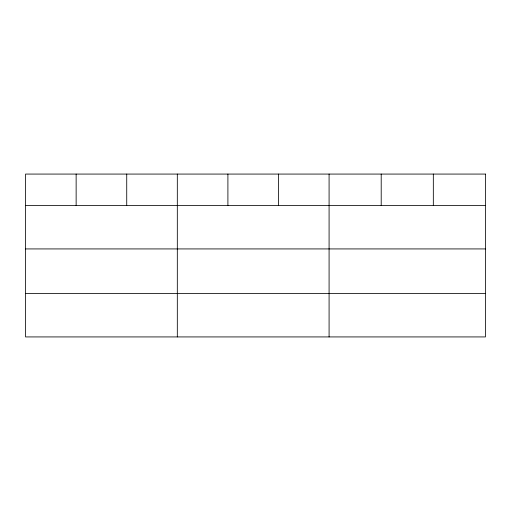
<?xml version="1.0" encoding="UTF-8"?>
<svg xmlns="http://www.w3.org/2000/svg" width="511" height="511" viewBox="0 0 511 511"><rect width="100%" height="100%" fill="white"/><g stroke="black" fill="none" stroke-linecap="round" stroke-linejoin="round"><path stroke-width="0.77" d="M25.55 205.588L485.45 205.588M25.55 248.927L485.45 248.927M25.55 293.582L485.45 293.582M433.328 174.072L433.328 205.588M381.206 174.072L381.206 205.588M329.084 174.072L329.084 336.928M278.495 174.072L278.495 205.588M227.906 174.072L227.906 205.588M177.317 174.072L177.317 336.928M126.728 174.072L126.728 205.588M76.139 174.072L76.139 205.588M485.45 174.072L25.55 174.072L25.55 336.928L485.45 336.928L485.45 174.072"/></g></svg>
